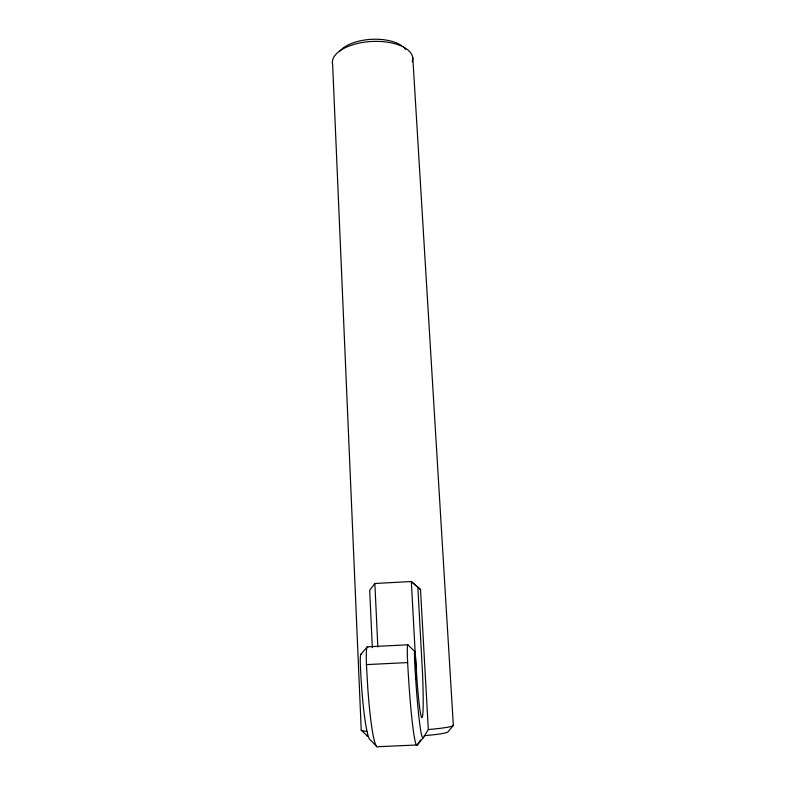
<?xml version="1.0" encoding="UTF-8"?>
<svg xmlns="http://www.w3.org/2000/svg" width="786" height="786" viewBox="0 0 786 786"><rect width="100%" height="100%" fill="white"/><g stroke="black" fill="none" stroke-linecap="round" stroke-linejoin="round"><path stroke-width="1.18" d="M412.257 61.78L412.817 57.938A40.322 19.306 -3.1 0 0 368.86 41.668A40.322 19.306 -3.1 0 0 332.655 64.835L361.206 729.614A46.256 3.331 -2.9 0 0 366.905 731.304M367.769 647.389A17.469 1.651 87.5 0 0 366.443 664.612L367.75 687.485A82.903 7.438 87.5 0 0 378.164 746.7L417.307 744.971L423.241 737.818L428.321 729.565L420.5 589.52L411.333 581.522L374.863 583.497L369.695 590.227L372.328 647.664M420.49 739.901L417.307 744.971A83.1 4.913 87 0 1 407.649 662.578A17.508 1.091 87 0 1 408.13 645.355M360.931 654.168L367.317 646.839L407.826 644.795L414.703 651.486M424.234 735.725L434.943 734.615A40.666 3.134 -2.9 0 0 448.059 731.746L453.345 725.429L412.817 57.938M366.443 664.612L407.649 662.578M452.991 725.203L453.345 725.429A46.256 3.331 -2.9 0 1 428.321 729.565M415.971 667.864A49.783 2.938 87 0 0 415.578 659.906L411.333 581.522L420.5 589.52M423.241 737.818L422.053 736.728A76.399 4.136 86.9 0 1 414.674 662.107A10.444 0.599 87 0 1 414.625 651.604A10.444 0.599 87 0 1 415.686 659.012L416.786 676.942A56.513 3.056 86.9 0 0 422.003 717.608A56.513 3.056 86.9 0 0 422.534 673.543L417.877 587.633M361.55 730.469L367.602 736.177A40.469 3.115 -2.9 0 1 367.249 735.382M376.13 745.688L369.42 739.086A76.154 7.221 87.5 0 1 360.342 664.789A10.415 1.041 87.6 0 1 361.216 654.483M374.863 583.497L377.84 647.065M340.014 50.952A35.242 17.007 -3.1 0 1 369.056 39.506A35.242 17.007 -3.1 0 1 401.577 45.608M403.493 47.081A35.242 17.007 -3.1 0 1 405.704 49.469M416.207 673.553A49.783 2.938 87 0 1 416.403 679.556"/></g></svg>
